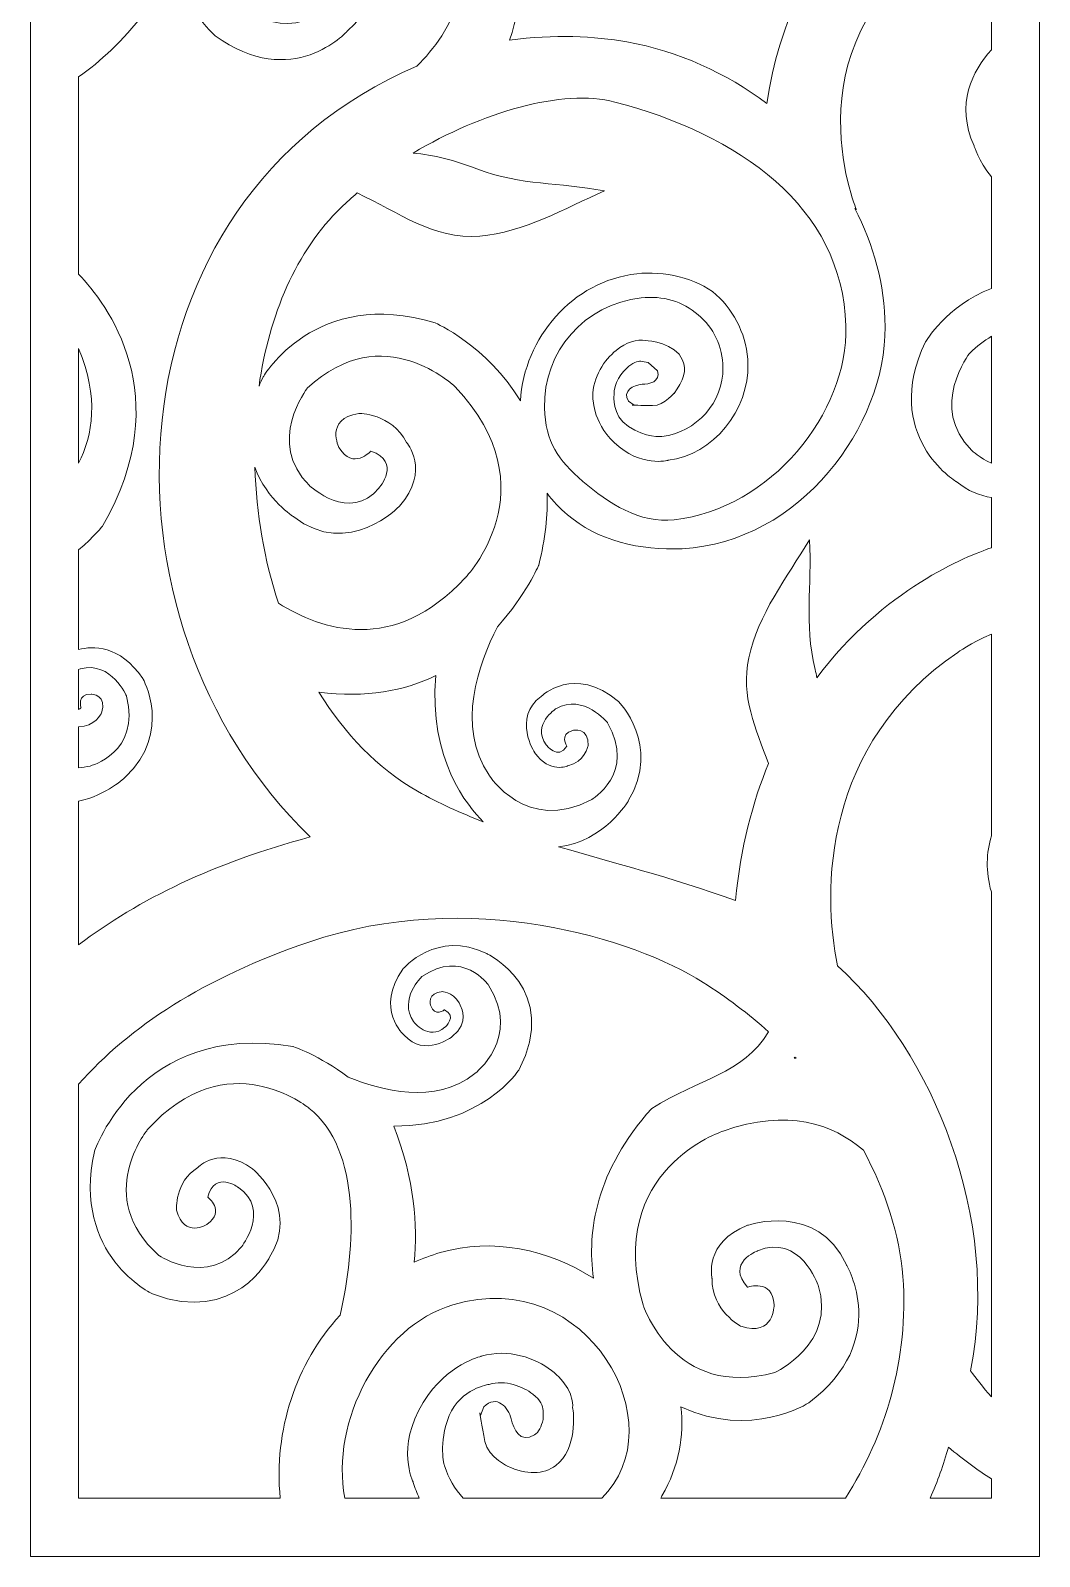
# Model space of a CAD drawing. Header units: centimetres. Extents: x -9 to 8.7, y -13.6 to 13.5.
# Drawn here: x -9.03 to -0.79, y -13.59 to -1.12 of the extents above; entities that cross this region are included whole.
import ezdxf

# ---------------------------------------------------------------- set-up
doc = ezdxf.new("R2010")
doc.units = ezdxf.units.CM
doc.header["$MEASUREMENT"] = 0
doc.layers.add('layer 1', color=7, linetype='Continuous')

msp = doc.modelspace()

# ---------------------------------------------------------------- linework, layer by layer
at = {"layer": 'layer 1', "color": 177, "lineweight": 9}
for points, knots in [([(-9.02979, 13.45707), (-9.02979, 13.45707), (-0.79001, 13.45707), (-0.79001, 13.45707), (-0.79001, 13.45707), (-0.79001, 13.45707), (-0.79001, -13.58511), (-0.79001, -13.58511), (-0.79001, -13.58511), (-0.79001, -13.58511), (-9.02979, -13.58511), (-9.02979, -13.58511), (-9.02979, -13.58511), (-9.02979, -13.58511), (-9.02979, 13.45707), (-9.02979, 13.45707)], [0, 0, 0, 0, 0.2, 0.2, 0.2, 0.2, 0.4, 0.4, 0.4, 0.4, 0.6, 0.6, 0.6, 0.6, 1, 1, 1, 1]), ([(-1.49756, 0.26946), (-1.42872, 0.56327), (-1.47343, 0.92646), (-1.89258, 1.25415), (-1.89258, 1.25415), (-1.89258, 1.25415), (-2.56157, 1.80508), (-3.2124, 1.07542), (-3.2124, 1.07542), (-3.2124, 1.07542), (-3.65644, 0.53514), (-3.11781, 0.04929), (-3.11781, 0.04929), (-3.11781, 0.04929), (-2.7181, -0.20929), (-2.44327, 0.12084), (-2.44327, 0.12084), (-2.44327, 0.12084), (-2.20372, 0.42228), (-2.46791, 0.6049), (-2.46791, 0.6049), (-2.46791, 0.6049), (-2.65911, 0.74771), (-2.7187, 0.52684), (-2.7187, 0.52684), (-2.7187, 0.52684), (-2.57153, 0.41505), (-2.72359, 0.30472), (-2.72359, 0.30472), (-2.72359, 0.30472), (-2.91469, 0.184), (-2.97268, 0.42113), (-2.97268, 0.42113), (-2.97268, 0.42113), (-2.99283, 0.6498), (-2.79965, 0.76872), (-2.79965, 0.76872), (-2.79965, 0.76872), (-2.61996, 0.95451), (-2.35395, 0.75805), (-2.35395, 0.75805), (-2.35395, 0.75805), (-1.95242, 0.43581), (-2.21788, 0.02999), (-2.21788, 0.02999), (-2.21788, 0.02999), (-2.4947, -0.51932), (-3.16938, -0.264), (-3.16938, -0.264), (-3.16938, -0.264), (-3.52501, -0.09705), (-3.64135, 0.32849), (-3.64135, 0.32849), (-3.66267, 0.19363), (-3.73117, 0.04396), (-3.8786, -0.11348), (-3.8786, -0.11348), (-3.8786, -0.11348), (-4.3264, -0.50797), (-5.0728, -0.29778), (-5.0728, -0.29778), (-5.00207, -0.55174), (-5.00156, -0.8552), (-5.11728, -1.20221), (-5.11728, -1.20221), (-4.75469, -1.15187), (-4.42225, -1.16821), (-4.15914, -1.2157), (-4.15914, -1.2157), (-3.73862, -1.29139), (-3.34788, -1.46941), (-3.01743, -1.71817), (-3.01743, -1.71817), (-2.80533, -0.33429), (-1.97371, 0.121), (-1.49756, 0.26946)], [0, 0, 0, 0, 0.05, 0.05, 0.05, 0.05, 0.1, 0.1, 0.1, 0.1, 0.15, 0.15, 0.15, 0.15, 0.2, 0.2, 0.2, 0.2, 0.25, 0.25, 0.25, 0.25, 0.3, 0.3, 0.3, 0.3, 0.35, 0.35, 0.35, 0.35, 0.4, 0.4, 0.4, 0.4, 0.45, 0.45, 0.45, 0.45, 0.5, 0.5, 0.5, 0.5, 0.55, 0.55, 0.55, 0.55, 0.6, 0.6, 0.6, 0.6, 0.65, 0.65, 0.65, 0.65, 0.7, 0.7, 0.7, 0.7, 0.75, 0.75, 0.75, 0.75, 0.8, 0.8, 0.8, 0.8, 0.85, 0.85, 0.85, 0.85, 0.9, 0.9, 0.9, 0.9, 1, 1, 1, 1]), ([(-8.63671, -8.58899), (-8.63671, -8.58899), (-8.63671, -7.41729), (-8.63671, -7.41729), (-8.63671, -7.41729), (-8.40779, -7.36612), (-8.25425, -7.21905), (-8.25425, -7.21905), (-8.25425, -7.21905), (-7.86541, -6.84958), (-8.11277, -6.41476), (-8.11277, -6.41476), (-8.11277, -6.41476), (-8.30137, -6.13677), (-8.52439, -6.14849), (-8.63671, -6.17804), (-8.63671, -6.17804), (-8.63671, -6.17804), (-8.63671, -5.36508), (-8.63671, -5.36508), (-8.63671, -5.36508), (-8.50894, -5.25387), (-8.43881, -5.1664), (-8.43881, -5.1664), (-8.43881, -5.1664), (-7.82805, -4.1032), (-8.4083, -3.34966), (-8.63671, -3.11304), (-8.63671, -3.11304), (-8.63671, -3.11304), (-8.63671, -1.50105), (-8.63671, -1.50105), (-8.63671, -1.50105), (-8.45791, -1.37625), (-8.27781, -1.20732), (-8.10176, -0.9817), (-8.10176, -0.9817), (-8.10176, -0.9817), (-7.94578, -0.77999), (-7.84515, -0.43932), (-7.84515, -0.43932), (-7.83322, -0.89945), (-7.52254, -1.16469), (-7.52254, -1.16469), (-7.52254, -1.16469), (-6.89147, -1.62432), (-6.44529, -1.13028), (-6.44529, -1.13028), (-6.44529, -1.13028), (-6.05204, -0.78272), (-6.37885, -0.33142), (-6.37885, -0.33142), (-6.37885, -0.33142), (-6.60025, -0.05023), (-6.84099, -0.1927), (-6.84099, -0.1927), (-6.84099, -0.1927), (-7.07664, -0.26151), (-7.12109, -0.50593), (-7.12109, -0.50593), (-7.12109, -0.50593), (-7.12845, -0.77003), (-6.89442, -0.69874), (-6.89442, -0.69874), (-6.89442, -0.69874), (-6.70414, -0.62713), (-6.82574, -0.46832), (-6.82574, -0.46832), (-6.82574, -0.46832), (-6.70029, -0.25486), (-6.54164, -0.45866), (-6.54164, -0.45866), (-6.54164, -0.45866), (-6.3182, -0.7249), (-6.6545, -0.9709), (-6.6545, -0.9709), (-6.6545, -0.9709), (-7.03587, -1.23678), (-7.37903, -0.85248), (-7.37903, -0.85248), (-7.37903, -0.85248), (-7.8021, -0.19119), (-7.18396, 0.24556), (-7.18396, 0.24556), (-7.18396, 0.24556), (-6.29581, 0.82078), (-5.75531, 0.05425), (-5.75531, 0.05425), (-5.75531, 0.05425), (-5.25342, -0.62047), (-5.60678, -1.14557), (-5.8736, -1.41278), (-5.8736, -1.41278), (-8.42567, -2.50491), (-8.58374, -5.93191), (-6.74477, -7.70855), (-6.74477, -7.70855), (-7.5268, -7.91722), (-8.14228, -8.21613), (-8.63671, -8.58899)], [0, 0, 0, 0, 0.03846154, 0.03846154, 0.03846154, 0.03846154, 0.07692308, 0.07692308, 0.07692308, 0.07692308, 0.11538462, 0.11538462, 0.11538462, 0.11538462, 0.15384615, 0.15384615, 0.15384615, 0.15384615, 0.19230769, 0.19230769, 0.19230769, 0.19230769, 0.23076923, 0.23076923, 0.23076923, 0.23076923, 0.26923077, 0.26923077, 0.26923077, 0.26923077, 0.30769231, 0.30769231, 0.30769231, 0.30769231, 0.34615385, 0.34615385, 0.34615385, 0.34615385, 0.38461538, 0.38461538, 0.38461538, 0.38461538, 0.42307692, 0.42307692, 0.42307692, 0.42307692, 0.46153846, 0.46153846, 0.46153846, 0.46153846, 0.5, 0.5, 0.5, 0.5, 0.53846154, 0.53846154, 0.53846154, 0.53846154, 0.57692308, 0.57692308, 0.57692308, 0.57692308, 0.61538462, 0.61538462, 0.61538462, 0.61538462, 0.65384615, 0.65384615, 0.65384615, 0.65384615, 0.69230769, 0.69230769, 0.69230769, 0.69230769, 0.73076923, 0.73076923, 0.73076923, 0.73076923, 0.76923077, 0.76923077, 0.76923077, 0.76923077, 0.80769231, 0.80769231, 0.80769231, 0.80769231, 0.84615385, 0.84615385, 0.84615385, 0.84615385, 0.88461538, 0.88461538, 0.88461538, 0.88461538, 0.92307692, 0.92307692, 0.92307692, 0.92307692, 1, 1, 1, 1]), ([(-1.18308, -0.20861), (-1.18308, -0.20861), (-1.18308, -1.27996), (-1.18308, -1.27996), (-1.18308, -1.27996), (-1.33468, -1.44983), (-1.47914, -1.72186), (-1.324, -2.06428), (-1.324, -2.06428), (-1.324, -2.06428), (-1.28695, -2.18411), (-1.18308, -2.3166), (-1.18308, -2.3166), (-1.18308, -2.3166), (-1.18308, -3.22918), (-1.18308, -3.22918), (-1.18308, -3.22918), (-1.55194, -3.37246), (-1.721, -3.66606), (-1.721, -3.66606), (-1.721, -3.66606), (-2.08531, -4.42977), (-1.47026, -4.80699), (-1.47026, -4.80699), (-1.47026, -4.80699), (-1.3716, -4.88399), (-1.27451, -4.92278), (-1.18308, -4.93656), (-1.18308, -4.93656), (-1.18308, -4.93656), (-1.18308, -5.34756), (-1.18308, -5.34756), (-1.18308, -5.34756), (-1.37612, -5.4121), (-2.06742, -5.6836), (-2.60733, -6.40831), (-2.60733, -6.40831), (-2.61219, -6.38576), (-2.61737, -6.36309), (-2.62285, -6.34025), (-2.62285, -6.34025), (-2.71436, -5.94895), (-2.64464, -5.66962), (-2.66858, -5.28116), (-2.66858, -5.28116), (-2.85279, -5.58961), (-3.08913, -5.89176), (-3.16415, -6.24574), (-3.16415, -6.24574), (-3.23037, -6.56119), (-3.11007, -6.82172), (-3.00305, -7.11009), (-3.00305, -7.11009), (-3.13348, -7.42661), (-3.23044, -7.79611), (-3.27244, -8.22697), (-3.27244, -8.22697), (-3.8079, -8.03676), (-4.28317, -7.91586), (-4.71734, -7.7881), (-4.71734, -7.7881), (-4.34567, -7.74949), (-4.14793, -7.41475), (-4.14793, -7.41475), (-4.14793, -7.41475), (-3.87318, -6.95408), (-4.22865, -6.60211), (-4.22865, -6.60211), (-4.22865, -6.60211), (-4.58829, -6.29824), (-4.85955, -6.56064), (-4.85955, -6.56064), (-4.85955, -6.56064), (-5.09626, -6.73784), (-4.91331, -7.01925), (-4.91331, -7.01925), (-4.91331, -7.01925), (-4.78801, -7.19793), (-4.64188, -7.12694), (-4.64188, -7.12694), (-4.64188, -7.12694), (-4.50561, -7.101), (-4.47611, -6.96491), (-4.47611, -6.96491), (-4.47611, -6.96491), (-4.46705, -6.80809), (-4.60155, -6.83822), (-4.60155, -6.83822), (-4.60155, -6.83822), (-4.7161, -6.86854), (-4.64996, -6.96748), (-4.64996, -6.96748), (-4.64996, -6.96748), (-4.72369, -7.08506), (-4.81819, -6.95701), (-4.81819, -6.95701), (-4.81819, -6.95701), (-4.93869, -6.78911), (-4.73933, -6.66192), (-4.73933, -6.66192), (-4.73933, -6.66192), (-4.51196, -6.53242), (-4.31659, -6.77724), (-4.31659, -6.77724), (-4.31659, -6.77724), (-4.08001, -7.18938), (-4.44988, -7.40609), (-4.44988, -7.40609), (-4.44988, -7.40609), (-4.9812, -7.68541), (-5.28453, -7.20431), (-5.28453, -7.20431), (-5.28453, -7.20431), (-5.55582, -6.79974), (-5.36958, -6.29736), (-5.21724, -5.99254), (-5.21724, -5.99254), (-4.98549, -5.73722), (-4.87936, -5.48794), (-4.87936, -5.48794), (-4.87936, -5.48794), (-4.82472, -5.27246), (-4.80523, -5.07747), (-4.81132, -4.90141), (-4.81132, -4.90141), (-4.76334, -4.96533), (-4.70799, -5.02418), (-4.64557, -5.07687), (-4.64557, -5.07687), (-4.4059, -5.28597), (-4.0464, -5.37311), (-3.70861, -5.35465), (-3.70861, -5.35465), (-2.74024, -5.30168), (-2.04564, -4.35283), (-2.05053, -3.54215), (-2.05053, -3.54215), (-2.05232, -3.19746), (-2.14538, -2.87241), (-2.29791, -2.57587), (-2.29791, -2.57587), (-2.29791, -2.57587), (-2.2849, -2.58518), (-2.2849, -2.58518), (-2.2849, -2.58518), (-2.2849, -2.58518), (-2.89332, -1.14917), (-1.47303, -0.33244), (-1.47303, -0.33244), (-1.47303, -0.33244), (-1.36029, -0.26403), (-1.18308, -0.20861)], [0, 0, 0, 0, 0.02564103, 0.02564103, 0.02564103, 0.02564103, 0.05128205, 0.05128205, 0.05128205, 0.05128205, 0.07692308, 0.07692308, 0.07692308, 0.07692308, 0.1025641, 0.1025641, 0.1025641, 0.1025641, 0.12820513, 0.12820513, 0.12820513, 0.12820513, 0.15384615, 0.15384615, 0.15384615, 0.15384615, 0.17948718, 0.17948718, 0.17948718, 0.17948718, 0.20512821, 0.20512821, 0.20512821, 0.20512821, 0.23076923, 0.23076923, 0.23076923, 0.23076923, 0.25641026, 0.25641026, 0.25641026, 0.25641026, 0.28205128, 0.28205128, 0.28205128, 0.28205128, 0.30769231, 0.30769231, 0.30769231, 0.30769231, 0.33333333, 0.33333333, 0.33333333, 0.33333333, 0.35897436, 0.35897436, 0.35897436, 0.35897436, 0.38461538, 0.38461538, 0.38461538, 0.38461538, 0.41025641, 0.41025641, 0.41025641, 0.41025641, 0.43589744, 0.43589744, 0.43589744, 0.43589744, 0.46153846, 0.46153846, 0.46153846, 0.46153846, 0.48717949, 0.48717949, 0.48717949, 0.48717949, 0.51282051, 0.51282051, 0.51282051, 0.51282051, 0.53846154, 0.53846154, 0.53846154, 0.53846154, 0.56410256, 0.56410256, 0.56410256, 0.56410256, 0.58974359, 0.58974359, 0.58974359, 0.58974359, 0.61538462, 0.61538462, 0.61538462, 0.61538462, 0.64102564, 0.64102564, 0.64102564, 0.64102564, 0.66666667, 0.66666667, 0.66666667, 0.66666667, 0.69230769, 0.69230769, 0.69230769, 0.69230769, 0.71794872, 0.71794872, 0.71794872, 0.71794872, 0.74358974, 0.74358974, 0.74358974, 0.74358974, 0.76923077, 0.76923077, 0.76923077, 0.76923077, 0.79487179, 0.79487179, 0.79487179, 0.79487179, 0.82051282, 0.82051282, 0.82051282, 0.82051282, 0.84615385, 0.84615385, 0.84615385, 0.84615385, 0.87179487, 0.87179487, 0.87179487, 0.87179487, 0.8974359, 0.8974359, 0.8974359, 0.8974359, 0.92307692, 0.92307692, 0.92307692, 0.92307692, 0.94871795, 0.94871795, 0.94871795, 0.94871795, 1, 1, 1, 1]), ([(-4.34134, -2.43279), (-4.72353, -2.35944), (-5.00949, -2.39292), (-5.3859, -2.2522), (-5.3859, -2.2522), (-5.56536, -2.18401), (-5.73798, -2.13608), (-5.90509, -2.12365), (-5.90509, -2.12365), (-5.34622, -1.79008), (-4.68606, -1.59584), (-4.25711, -1.70646), (-4.25711, -1.70646), (-3.25166, -1.96877), (-2.39555, -2.55992), (-2.37134, -3.53527), (-2.37134, -3.53527), (-2.35175, -4.24616), (-2.98465, -5.02903), (-3.77219, -5.11872), (-3.77219, -5.11872), (-4.05409, -5.1498), (-4.30969, -4.98414), (-4.5186, -4.80546), (-4.5186, -4.80546), (-4.72216, -4.62815), (-4.82426, -4.48421), (-4.83265, -4.20397), (-4.83265, -4.20397), (-4.84335, -3.74276), (-4.50581, -3.35817), (-4.04253, -3.30622), (-4.04253, -3.30622), (-3.86526, -3.2866), (-3.70194, -3.33409), (-3.5773, -3.44405), (-3.5773, -3.44405), (-3.4519, -3.54875), (-3.37729, -3.7039), (-3.37491, -3.87649), (-3.37491, -3.87649), (-3.36827, -4.15288), (-3.59152, -4.40707), (-3.8728, -4.43853), (-3.8728, -4.43853), (-3.8728, -4.43853), (-4.00833, -4.45288), (-4.14703, -4.35544), (-4.14703, -4.35544), (-4.28682, -4.26373), (-4.26425, -4.10213), (-4.26425, -4.10213), (-4.26425, -4.10213), (-4.26961, -4.00345), (-4.20228, -3.9121), (-4.14389, -3.86478), (-4.14389, -3.86478), (-4.09655, -3.82585), (-4.05969, -3.8181), (-4.03547, -3.82561), (-4.03547, -3.82561), (-4.03547, -3.82561), (-3.98472, -3.83327), (-3.98472, -3.83327), (-3.98472, -3.83327), (-3.98472, -3.83327), (-3.90846, -3.90165), (-3.90846, -3.90165), (-3.90846, -3.90165), (-3.88245, -3.99167), (-3.9772, -4.01184), (-4.0354, -4.01206), (-4.0354, -4.01206), (-4.10493, -4.01567), (-4.19945, -4.0685), (-4.14668, -4.1498), (-4.14668, -4.1498), (-4.14668, -4.1498), (-4.10081, -4.18315), (-4.10081, -4.18315), (-4.10081, -4.18315), (-4.10081, -4.18315), (-4.11739, -4.18235), (-4.11739, -4.18235), (-4.11739, -4.18235), (-4.11739, -4.18235), (-4.04549, -4.18457), (-3.95002, -4.18596), (-3.95002, -4.18596), (-3.85055, -4.18733), (-3.76129, -4.06598), (-3.77454, -4.08659), (-3.77454, -4.08659), (-3.69691, -3.98587), (-3.66871, -3.89217), (-3.70402, -3.81366), (-3.70402, -3.81366), (-3.76574, -3.67394), (-3.97853, -3.65591), (-4.00445, -3.65552), (-4.00445, -3.65552), (-4.07605, -3.64032), (-4.16692, -3.66857), (-4.24742, -3.73592), (-4.24742, -3.73592), (-4.34186, -3.81142), (-4.44042, -3.95162), (-4.43682, -4.11313), (-4.43682, -4.11313), (-4.43682, -4.11313), (-4.44466, -4.31404), (-4.26355, -4.48685), (-4.26355, -4.48685), (-4.04806, -4.69517), (-3.82223, -4.6325), (-3.82223, -4.6325), (-3.82223, -4.6325), (-3.45636, -4.592), (-3.15978, -4.21653), (-3.17064, -3.84607), (-3.17064, -3.84607), (-3.1768, -3.62924), (-3.27229, -3.42097), (-3.42973, -3.28037), (-3.42973, -3.28037), (-3.59362, -3.14177), (-3.85916, -3.08443), (-4.07953, -3.10931), (-4.07953, -3.10931), (-4.60245, -3.16655), (-4.99875, -3.63377), (-5.02941, -4.14732), (-5.02941, -4.14732), (-5.30013, -3.69563), (-5.72533, -3.5105), (-5.72533, -3.5105), (-5.72533, -3.5105), (-6.7036, -3.21082), (-7.13075, -3.95293), (-7.13075, -3.95293), (-7.13075, -3.95293), (-7.14286, -3.97833), (-7.15381, -4.00324), (-7.16382, -4.02778), (-7.16382, -4.02778), (-7.08212, -3.44898), (-6.86186, -2.92294), (-6.49203, -2.56674), (-6.49203, -2.56674), (-6.45094, -2.52686), (-6.40767, -2.48767), (-6.36264, -2.44931), (-6.36264, -2.44931), (-6.01811, -2.60717), (-5.74571, -2.83153), (-5.36129, -2.80113), (-5.36129, -2.80113), (-5.00063, -2.77191), (-4.67078, -2.5761), (-4.34134, -2.43279)], [0, 0, 0, 0, 0.02439024, 0.02439024, 0.02439024, 0.02439024, 0.04878049, 0.04878049, 0.04878049, 0.04878049, 0.07317073, 0.07317073, 0.07317073, 0.07317073, 0.09756098, 0.09756098, 0.09756098, 0.09756098, 0.12195122, 0.12195122, 0.12195122, 0.12195122, 0.14634146, 0.14634146, 0.14634146, 0.14634146, 0.17073171, 0.17073171, 0.17073171, 0.17073171, 0.19512195, 0.19512195, 0.19512195, 0.19512195, 0.2195122, 0.2195122, 0.2195122, 0.2195122, 0.24390244, 0.24390244, 0.24390244, 0.24390244, 0.26829268, 0.26829268, 0.26829268, 0.26829268, 0.29268293, 0.29268293, 0.29268293, 0.29268293, 0.31707317, 0.31707317, 0.31707317, 0.31707317, 0.34146341, 0.34146341, 0.34146341, 0.34146341, 0.36585366, 0.36585366, 0.36585366, 0.36585366, 0.3902439, 0.3902439, 0.3902439, 0.3902439, 0.41463415, 0.41463415, 0.41463415, 0.41463415, 0.43902439, 0.43902439, 0.43902439, 0.43902439, 0.46341463, 0.46341463, 0.46341463, 0.46341463, 0.48780488, 0.48780488, 0.48780488, 0.48780488, 0.51219512, 0.51219512, 0.51219512, 0.51219512, 0.53658537, 0.53658537, 0.53658537, 0.53658537, 0.56097561, 0.56097561, 0.56097561, 0.56097561, 0.58536585, 0.58536585, 0.58536585, 0.58536585, 0.6097561, 0.6097561, 0.6097561, 0.6097561, 0.63414634, 0.63414634, 0.63414634, 0.63414634, 0.65853659, 0.65853659, 0.65853659, 0.65853659, 0.68292683, 0.68292683, 0.68292683, 0.68292683, 0.70731707, 0.70731707, 0.70731707, 0.70731707, 0.73170732, 0.73170732, 0.73170732, 0.73170732, 0.75609756, 0.75609756, 0.75609756, 0.75609756, 0.7804878, 0.7804878, 0.7804878, 0.7804878, 0.80487805, 0.80487805, 0.80487805, 0.80487805, 0.82926829, 0.82926829, 0.82926829, 0.82926829, 0.85365854, 0.85365854, 0.85365854, 0.85365854, 0.87804878, 0.87804878, 0.87804878, 0.87804878, 0.90243902, 0.90243902, 0.90243902, 0.90243902, 0.92682927, 0.92682927, 0.92682927, 0.92682927, 0.95121951, 0.95121951, 0.95121951, 0.95121951, 1, 1, 1, 1]), ([(-7.19812, -4.689), (-7.18568, -5.06507), (-7.12061, -5.44473), (-7.00561, -5.79963), (-7.00561, -5.79963), (-6.65653, -6.01875), (-6.06406, -6.22362), (-5.48085, -5.59365), (-5.48085, -5.59365), (-5.48085, -5.59365), (-4.77153, -4.86547), (-5.56089, -4.03345), (-5.56089, -4.03345), (-5.56089, -4.03345), (-6.14904, -3.46164), (-6.76958, -4.0438), (-6.76958, -4.0438), (-6.76958, -4.0438), (-7.11086, -4.48579), (-6.75179, -4.83929), (-6.75179, -4.83929), (-6.75179, -4.83929), (-6.42284, -5.14873), (-6.18358, -4.85777), (-6.18358, -4.85777), (-6.18358, -4.85777), (-5.99797, -4.64823), (-6.25033, -4.55696), (-6.25033, -4.55696), (-6.25033, -4.55696), (-6.39538, -4.71809), (-6.50948, -4.52957), (-6.50948, -4.52957), (-6.50948, -4.52957), (-6.63194, -4.2944), (-6.34908, -4.24977), (-6.34908, -4.24977), (-6.34908, -4.24977), (-6.07981, -4.24855), (-5.95969, -4.48598), (-5.95969, -4.48598), (-5.95969, -4.48598), (-5.76005, -4.71416), (-6.01568, -5.00592), (-6.01568, -5.00592), (-6.01568, -5.00592), (-6.43156, -5.44382), (-6.88001, -5.09387), (-6.88001, -5.09387), (-6.88001, -5.09387), (-7.09887, -4.95952), (-7.19812, -4.689)], [0, 0, 0, 0, 0.07142857, 0.07142857, 0.07142857, 0.07142857, 0.14285714, 0.14285714, 0.14285714, 0.14285714, 0.21428571, 0.21428571, 0.21428571, 0.21428571, 0.28571429, 0.28571429, 0.28571429, 0.28571429, 0.35714286, 0.35714286, 0.35714286, 0.35714286, 0.42857143, 0.42857143, 0.42857143, 0.42857143, 0.5, 0.5, 0.5, 0.5, 0.57142857, 0.57142857, 0.57142857, 0.57142857, 0.64285714, 0.64285714, 0.64285714, 0.64285714, 0.71428571, 0.71428571, 0.71428571, 0.71428571, 0.78571429, 0.78571429, 0.78571429, 0.78571429, 0.85714286, 0.85714286, 0.85714286, 0.85714286, 1, 1, 1, 1]), ([(-8.63671, -4.65704), (-8.63671, -4.65704), (-8.63671, -3.72074), (-8.63671, -3.72074), (-8.63671, -3.72074), (-8.46881, -4.11824), (-8.52196, -4.43044), (-8.63671, -4.65704)], [0, 0, 0, 0, 0.33333333, 0.33333333, 0.33333333, 0.33333333, 1, 1, 1, 1]), ([(-1.18308, -3.62004), (-1.18308, -3.62004), (-1.18308, -4.65621), (-1.18308, -4.65621), (-1.18308, -4.65621), (-1.2767, -4.61383), (-1.34204, -4.55241), (-1.34204, -4.55241), (-1.34204, -4.55241), (-1.70109, -4.19892), (-1.35981, -3.75693), (-1.35981, -3.75693), (-1.35981, -3.75693), (-1.30043, -3.70121), (-1.24137, -3.65613), (-1.18308, -3.62004)], [0, 0, 0, 0, 0.2, 0.2, 0.2, 0.2, 0.4, 0.4, 0.4, 0.4, 0.6, 0.6, 0.6, 0.6, 1, 1, 1, 1]), ([(-1.18308, -6.05149), (-1.18308, -6.05149), (-1.18308, -7.70075), (-1.18308, -7.70075), (-1.18308, -7.70075), (-1.22324, -7.83679), (-1.23254, -7.99067), (-1.18308, -8.15727), (-1.18308, -8.15727), (-1.18308, -8.15727), (-1.18308, -12.28238), (-1.18308, -12.28238), (-1.18308, -12.28238), (-1.25315, -12.2016), (-1.31055, -12.12686), (-1.35347, -12.06758), (-1.35347, -12.06758), (-1.10639, -10.82016), (-1.65664, -9.47404), (-2.43846, -8.76086), (-2.43846, -8.76086), (-2.56795, -8.15592), (-2.56161, -6.95177), (-1.45798, -6.20192), (-1.45798, -6.20192), (-1.45798, -6.20192), (-1.35455, -6.12792), (-1.18308, -6.05149)], [0, 0, 0, 0, 0.125, 0.125, 0.125, 0.125, 0.25, 0.25, 0.25, 0.25, 0.375, 0.375, 0.375, 0.375, 0.5, 0.5, 0.5, 0.5, 0.625, 0.625, 0.625, 0.625, 0.75, 0.75, 0.75, 0.75, 1, 1, 1, 1]), ([(-8.63671, -7.14411), (-8.63671, -7.14411), (-8.63671, -6.80943), (-8.63671, -6.80943), (-8.63671, -6.80943), (-8.50915, -6.81117), (-8.44891, -6.69736), (-8.44891, -6.69736), (-8.44891, -6.69736), (-8.39788, -6.54881), (-8.53553, -6.54155), (-8.53553, -6.54155), (-8.53553, -6.54155), (-8.65401, -6.53985), (-8.61701, -6.65295), (-8.61701, -6.65295), (-8.61701, -6.65295), (-8.62378, -6.65909), (-8.63035, -6.66416), (-8.63671, -6.66832), (-8.63671, -6.66832), (-8.63671, -6.66832), (-8.63671, -6.34043), (-8.63671, -6.34043), (-8.63671, -6.34043), (-8.62679, -6.33646), (-8.62066, -6.33461), (-8.62066, -6.33461), (-8.62066, -6.33461), (-8.36677, -6.27125), (-8.24467, -6.5597), (-8.24467, -6.5597), (-8.24467, -6.5597), (-8.12805, -7.02037), (-8.54267, -7.12927), (-8.54267, -7.12927), (-8.54267, -7.12927), (-8.57534, -7.13627), (-8.60662, -7.14107), (-8.63671, -7.14411)], [0, 0, 0, 0, 0.09090909, 0.09090909, 0.09090909, 0.09090909, 0.18181818, 0.18181818, 0.18181818, 0.18181818, 0.27272727, 0.27272727, 0.27272727, 0.27272727, 0.36363636, 0.36363636, 0.36363636, 0.36363636, 0.45454545, 0.45454545, 0.45454545, 0.45454545, 0.54545455, 0.54545455, 0.54545455, 0.54545455, 0.63636364, 0.63636364, 0.63636364, 0.63636364, 0.72727273, 0.72727273, 0.72727273, 0.72727273, 0.81818182, 0.81818182, 0.81818182, 0.81818182, 1, 1, 1, 1]), ([(-6.67525, -6.52545), (-6.46581, -6.86632), (-6.19574, -7.14968), (-5.86856, -7.33489), (-5.86856, -7.33489), (-5.69556, -7.43281), (-5.51758, -7.51349), (-5.33276, -7.58458), (-5.33276, -7.58458), (-5.4564, -7.46239), (-5.78182, -7.07158), (-5.7203, -6.39079), (-5.7203, -6.39079), (-5.973, -6.51474), (-6.29041, -6.57561), (-6.67525, -6.52545)], [0, 0, 0, 0, 0.2, 0.2, 0.2, 0.2, 0.4, 0.4, 0.4, 0.4, 0.6, 0.6, 0.6, 0.6, 1, 1, 1, 1]), ([(-6.99073, -13.10788), (-6.99073, -13.10788), (-8.63671, -13.10788), (-8.63671, -13.10788), (-8.63671, -13.10788), (-8.63671, -13.10788), (-8.63671, -9.72786), (-8.63671, -9.72786), (-8.63671, -9.72786), (-8.21786, -9.2547), (-7.61727, -8.86221), (-6.75801, -8.56725), (-6.75801, -8.56725), (-5.44839, -8.12007), (-4.09841, -8.53751), (-3.53763, -8.89644), (-3.53763, -8.89644), (-3.34403, -9.01875), (-3.16498, -9.15436), (-3.00193, -9.30007), (-3.00193, -9.30007), (-3.21507, -9.64805), (-3.56693, -9.68159), (-3.9564, -9.92602), (-3.9564, -9.92602), (-4.413, -10.43577), (-4.48651, -10.92807), (-4.43211, -11.31219), (-4.43211, -11.31219), (-4.79923, -11.07864), (-5.25697, -10.97816), (-5.68338, -11.10357), (-5.68338, -11.10357), (-5.75746, -11.12558), (-5.8288, -11.15181), (-5.8974, -11.18184), (-5.8974, -11.18184), (-5.86758, -10.87786), (-5.89164, -10.51657), (-6.06202, -10.06971), (-6.06202, -10.06971), (-5.34551, -10.07456), (-5.04292, -9.61358), (-5.04292, -9.61358), (-5.04292, -9.61358), (-4.69591, -8.95484), (-5.3037, -8.6612), (-5.3037, -8.6612), (-5.3037, -8.6612), (-5.71457, -8.46047), (-5.98835, -8.78746), (-5.98835, -8.78746), (-5.98835, -8.78746), (-6.221, -9.11456), (-5.9788, -9.32638), (-5.9788, -9.32638), (-5.9788, -9.32638), (-5.81146, -9.51491), (-5.58536, -9.33951), (-5.58536, -9.33951), (-5.58536, -9.33951), (-5.44246, -9.22037), (-5.51314, -9.10127), (-5.51314, -9.10127), (-5.51314, -9.10127), (-5.54486, -8.98734), (-5.66258, -8.97194), (-5.66258, -8.97194), (-5.66258, -8.97194), (-5.79645, -8.97536), (-5.76129, -9.0875), (-5.76129, -9.0875), (-5.76129, -9.0875), (-5.72739, -9.18266), (-5.64804, -9.11946), (-5.64804, -9.11946), (-5.64804, -9.11946), (-5.54293, -9.17374), (-5.64499, -9.26312), (-5.64499, -9.26312), (-5.64499, -9.26312), (-5.77909, -9.37741), (-5.9013, -9.21707), (-5.9013, -9.21707), (-5.9013, -9.21707), (-6.02745, -9.03308), (-5.83333, -8.84973), (-5.83333, -8.84973), (-5.83333, -8.84973), (-5.49998, -8.6195), (-5.28962, -8.91833), (-5.28962, -8.91833), (-5.28962, -8.91833), (-5.0146, -9.34991), (-5.4018, -9.64174), (-5.4018, -9.64174), (-5.4018, -9.64174), (-5.72626, -9.90094), (-6.16629, -9.77839), (-6.43607, -9.6706), (-6.43607, -9.6706), (-6.66942, -9.49182), (-6.88874, -9.41935), (-6.88874, -9.41935), (-6.88874, -9.41935), (-8.14583, -9.21009), (-8.50865, -10.27841), (-8.50865, -10.27841), (-8.50865, -10.27841), (-8.69382, -11.1308), (-8.03303, -11.44101), (-8.03303, -11.44101), (-8.03303, -11.44101), (-7.35835, -11.69632), (-7.08153, -11.14701), (-7.08153, -11.14701), (-7.08153, -11.14701), (-6.81605, -10.7412), (-7.2176, -10.41894), (-7.2176, -10.41894), (-7.2176, -10.41894), (-7.48361, -10.22249), (-7.66329, -10.40829), (-7.66329, -10.40829), (-7.66329, -10.40829), (-7.85648, -10.52719), (-7.83632, -10.75588), (-7.83632, -10.75588), (-7.83632, -10.75588), (-7.77833, -10.993), (-7.58723, -10.87228), (-7.58723, -10.87228), (-7.58723, -10.87228), (-7.43517, -10.76195), (-7.58235, -10.65016), (-7.58235, -10.65016), (-7.58235, -10.65016), (-7.52275, -10.4293), (-7.33155, -10.5721), (-7.33155, -10.5721), (-7.33155, -10.5721), (-7.06736, -10.75473), (-7.30692, -11.05616), (-7.30692, -11.05616), (-7.30692, -11.05616), (-7.58175, -11.38627), (-7.98145, -11.12772), (-7.98145, -11.12772), (-7.98145, -11.12772), (-8.52011, -10.64186), (-8.07604, -10.10158), (-8.07604, -10.10158), (-8.07604, -10.10158), (-7.42521, -9.37192), (-6.75623, -9.92286), (-6.75623, -9.92286), (-6.75623, -9.92286), (-6.32423, -10.26058), (-6.37428, -11.06405), (-6.50178, -11.61437), (-6.50178, -11.61437), (-6.86357, -12.00951), (-7.04351, -12.55607), (-6.99073, -13.10788)], [0, 0, 0, 0, 0.02380952, 0.02380952, 0.02380952, 0.02380952, 0.04761905, 0.04761905, 0.04761905, 0.04761905, 0.07142857, 0.07142857, 0.07142857, 0.07142857, 0.0952381, 0.0952381, 0.0952381, 0.0952381, 0.11904762, 0.11904762, 0.11904762, 0.11904762, 0.14285714, 0.14285714, 0.14285714, 0.14285714, 0.16666667, 0.16666667, 0.16666667, 0.16666667, 0.19047619, 0.19047619, 0.19047619, 0.19047619, 0.21428571, 0.21428571, 0.21428571, 0.21428571, 0.23809524, 0.23809524, 0.23809524, 0.23809524, 0.26190476, 0.26190476, 0.26190476, 0.26190476, 0.28571429, 0.28571429, 0.28571429, 0.28571429, 0.30952381, 0.30952381, 0.30952381, 0.30952381, 0.33333333, 0.33333333, 0.33333333, 0.33333333, 0.35714286, 0.35714286, 0.35714286, 0.35714286, 0.38095238, 0.38095238, 0.38095238, 0.38095238, 0.4047619, 0.4047619, 0.4047619, 0.4047619, 0.42857143, 0.42857143, 0.42857143, 0.42857143, 0.45238095, 0.45238095, 0.45238095, 0.45238095, 0.47619048, 0.47619048, 0.47619048, 0.47619048, 0.5, 0.5, 0.5, 0.5, 0.52380952, 0.52380952, 0.52380952, 0.52380952, 0.54761905, 0.54761905, 0.54761905, 0.54761905, 0.57142857, 0.57142857, 0.57142857, 0.57142857, 0.5952381, 0.5952381, 0.5952381, 0.5952381, 0.61904762, 0.61904762, 0.61904762, 0.61904762, 0.64285714, 0.64285714, 0.64285714, 0.64285714, 0.66666667, 0.66666667, 0.66666667, 0.66666667, 0.69047619, 0.69047619, 0.69047619, 0.69047619, 0.71428571, 0.71428571, 0.71428571, 0.71428571, 0.73809524, 0.73809524, 0.73809524, 0.73809524, 0.76190476, 0.76190476, 0.76190476, 0.76190476, 0.78571429, 0.78571429, 0.78571429, 0.78571429, 0.80952381, 0.80952381, 0.80952381, 0.80952381, 0.83333333, 0.83333333, 0.83333333, 0.83333333, 0.85714286, 0.85714286, 0.85714286, 0.85714286, 0.88095238, 0.88095238, 0.88095238, 0.88095238, 0.9047619, 0.9047619, 0.9047619, 0.9047619, 0.92857143, 0.92857143, 0.92857143, 0.92857143, 0.95238095, 0.95238095, 0.95238095, 0.95238095, 1, 1, 1, 1]), ([(-2.7784, -9.51647), (-2.7784, -9.51647), (-2.78712, -9.50734), (-2.78712, -9.50734), (-2.78712, -9.50734), (-2.78712, -9.50734), (-2.79271, -9.51605), (-2.79271, -9.51605), (-2.79271, -9.51605), (-2.79271, -9.51605), (-2.7784, -9.51647), (-2.7784, -9.51647)], [0, 0, 0, 0, 0.25, 0.25, 0.25, 0.25, 0.5, 0.5, 0.5, 0.5, 1, 1, 1, 1]), ([(-2.37467, -13.10788), (-2.37467, -13.10788), (-3.88307, -13.10788), (-3.88307, -13.10788), (-3.88307, -13.10788), (-3.87964, -13.10189), (-3.87611, -13.096), (-3.87279, -13.08992), (-3.87279, -13.08992), (-3.73402, -12.84649), (-3.69054, -12.59784), (-3.71887, -12.36166), (-3.71887, -12.36166), (-3.14998, -12.63298), (-2.67346, -12.32999), (-2.67346, -12.32999), (-2.67346, -12.32999), (-1.99653, -11.82228), (-2.36657, -11.20287), (-2.36657, -11.20287), (-2.36657, -11.20287), (-2.60162, -10.68487), (-3.17315, -10.88), (-3.17315, -10.88), (-3.17315, -10.88), (-3.53492, -11.01998), (-3.46384, -11.31472), (-3.46384, -11.31472), (-3.46384, -11.31472), (-3.46749, -11.58077), (-3.22835, -11.70454), (-3.22835, -11.70454), (-3.22835, -11.70454), (-2.95707, -11.79617), (-2.95651, -11.531), (-2.95651, -11.531), (-2.95651, -11.531), (-2.97019, -11.31107), (-3.17343, -11.38657), (-3.17343, -11.38657), (-3.17343, -11.38657), (-3.35469, -11.18873), (-3.09308, -11.08913), (-3.09308, -11.08913), (-3.09308, -11.08913), (-2.74616, -10.94225), (-2.59821, -11.36897), (-2.59821, -11.36897), (-2.59821, -11.36897), (-2.444, -11.84865), (-2.95131, -12.08198), (-2.95131, -12.08198), (-2.95131, -12.08198), (-3.77104, -12.31007), (-4.02701, -11.53073), (-4.02701, -11.53073), (-4.02701, -11.53073), (-4.34058, -10.42755), (-3.37447, -10.11129), (-3.37447, -10.11129), (-3.37447, -10.11129), (-2.84449, -9.92274), (-2.47718, -10.05366), (-2.22846, -10.26648), (-2.22846, -10.26648), (-2.04546, -10.60463), (-1.934, -10.95692), (-1.9047, -11.29946), (-1.9047, -11.29946), (-1.8566, -11.97591), (-2.047, -12.59507), (-2.37467, -13.10788)], [0, 0, 0, 0, 0.05263158, 0.05263158, 0.05263158, 0.05263158, 0.10526316, 0.10526316, 0.10526316, 0.10526316, 0.15789474, 0.15789474, 0.15789474, 0.15789474, 0.21052632, 0.21052632, 0.21052632, 0.21052632, 0.26315789, 0.26315789, 0.26315789, 0.26315789, 0.31578947, 0.31578947, 0.31578947, 0.31578947, 0.36842105, 0.36842105, 0.36842105, 0.36842105, 0.42105263, 0.42105263, 0.42105263, 0.42105263, 0.47368421, 0.47368421, 0.47368421, 0.47368421, 0.52631579, 0.52631579, 0.52631579, 0.52631579, 0.57894737, 0.57894737, 0.57894737, 0.57894737, 0.63157895, 0.63157895, 0.63157895, 0.63157895, 0.68421053, 0.68421053, 0.68421053, 0.68421053, 0.73684211, 0.73684211, 0.73684211, 0.73684211, 0.78947368, 0.78947368, 0.78947368, 0.78947368, 0.84210526, 0.84210526, 0.84210526, 0.84210526, 0.89473684, 0.89473684, 0.89473684, 0.89473684, 1, 1, 1, 1]), ([(-4.36448, -13.10788), (-4.36448, -13.10788), (-5.49716, -13.10788), (-5.49716, -13.10788), (-5.49716, -13.10788), (-5.56493, -13.03373), (-5.61773, -12.94474), (-5.64936, -12.84406), (-5.64936, -12.84406), (-5.64936, -12.84406), (-5.70399, -12.65957), (-5.60987, -12.43377), (-5.60987, -12.43377), (-5.51524, -12.21234), (-5.28543, -12.17934), (-5.28543, -12.17934), (-5.28543, -12.17934), (-5.15224, -12.13932), (-5.00857, -12.19711), (-4.92785, -12.25912), (-4.92785, -12.25912), (-4.8646, -12.30786), (-4.84274, -12.35452), (-4.8441, -12.39316), (-4.8441, -12.39316), (-4.8441, -12.39316), (-4.84345, -12.46705), (-4.84345, -12.46705), (-4.84345, -12.46705), (-4.85931, -12.5212), (-4.87881, -12.57362), (-4.91438, -12.5927), (-4.91438, -12.5927), (-5.03288, -12.66443), (-5.0863, -12.54311), (-5.1053, -12.46118), (-5.1053, -12.46118), (-5.12546, -12.36853), (-5.22495, -12.25724), (-5.32761, -12.36405), (-5.32761, -12.36405), (-5.32761, -12.36405), (-5.35489, -12.43369), (-5.35489, -12.43369), (-5.35489, -12.43369), (-5.35489, -12.43369), (-5.36133, -12.41316), (-5.36133, -12.41316), (-5.36133, -12.41316), (-5.36133, -12.41316), (-5.34426, -12.51105), (-5.31971, -12.64617), (-5.31971, -12.64617), (-5.29503, -12.77919), (-5.10844, -12.857), (-5.13651, -12.84676), (-5.13651, -12.84676), (-4.97486, -12.92005), (-4.84324, -12.91869), (-4.73935, -12.84105), (-4.73935, -12.84105), (-4.56277, -12.70816), (-4.59329, -12.40643), (-4.60254, -12.36994), (-4.60254, -12.36994), (-4.59681, -12.2656), (-4.65842, -12.15642), (-4.77577, -12.06577), (-4.77577, -12.06577), (-4.90687, -11.96544), (-5.12465, -11.88338), (-5.34847, -11.95026), (-5.34847, -11.95026), (-5.34847, -11.95026), (-5.62815, -12.01137), (-5.82238, -12.32639), (-5.82238, -12.32639), (-6.04944, -12.69651), (-5.90432, -12.97973), (-5.90432, -12.97973), (-5.90432, -12.97973), (-5.89023, -13.02468), (-5.87369, -13.06733), (-5.85501, -13.10788), (-5.85501, -13.10788), (-5.85501, -13.10788), (-6.4631, -13.10788), (-6.4631, -13.10788), (-6.4631, -13.10788), (-6.58283, -12.48391), (-6.17898, -11.70709), (-5.5806, -11.52953), (-5.5806, -11.52953), (-4.46906, -11.20141), (-3.75688, -12.52033), (-4.36448, -13.10788)], [0, 0, 0, 0, 0.04, 0.04, 0.04, 0.04, 0.08, 0.08, 0.08, 0.08, 0.12, 0.12, 0.12, 0.12, 0.16, 0.16, 0.16, 0.16, 0.2, 0.2, 0.2, 0.2, 0.24, 0.24, 0.24, 0.24, 0.28, 0.28, 0.28, 0.28, 0.32, 0.32, 0.32, 0.32, 0.36, 0.36, 0.36, 0.36, 0.4, 0.4, 0.4, 0.4, 0.44, 0.44, 0.44, 0.44, 0.48, 0.48, 0.48, 0.48, 0.52, 0.52, 0.52, 0.52, 0.56, 0.56, 0.56, 0.56, 0.6, 0.6, 0.6, 0.6, 0.64, 0.64, 0.64, 0.64, 0.68, 0.68, 0.68, 0.68, 0.72, 0.72, 0.72, 0.72, 0.76, 0.76, 0.76, 0.76, 0.8, 0.8, 0.8, 0.8, 0.84, 0.84, 0.84, 0.84, 0.88, 0.88, 0.88, 0.88, 0.92, 0.92, 0.92, 0.92, 1, 1, 1, 1]), ([(-1.18308, -12.95089), (-1.18308, -12.95089), (-1.18308, -13.10788), (-1.18308, -13.10788), (-1.18308, -13.10788), (-1.18308, -13.10788), (-1.68282, -13.10788), (-1.68282, -13.10788), (-1.68282, -13.10788), (-1.62271, -12.97331), (-1.57214, -12.83456), (-1.53297, -12.6921), (-1.53297, -12.6921), (-1.41404, -12.79301), (-1.2972, -12.87851), (-1.18308, -12.95089)], [0, 0, 0, 0, 0.2, 0.2, 0.2, 0.2, 0.4, 0.4, 0.4, 0.4, 0.6, 0.6, 0.6, 0.6, 1, 1, 1, 1])]:
    msp.add_open_spline(points, degree=3, knots=knots, dxfattribs=at)

doc.saveas('drawing.dxf')
